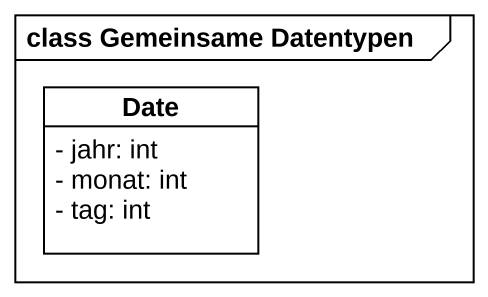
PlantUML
@startuml
mainframe class Gemeinsame Datentypen
hide circle
hide empty members
skinparam classAttributeIconSize 0
class Date {
  - jahr: int
  - monat: int
  - tag: int
}
@enduml
